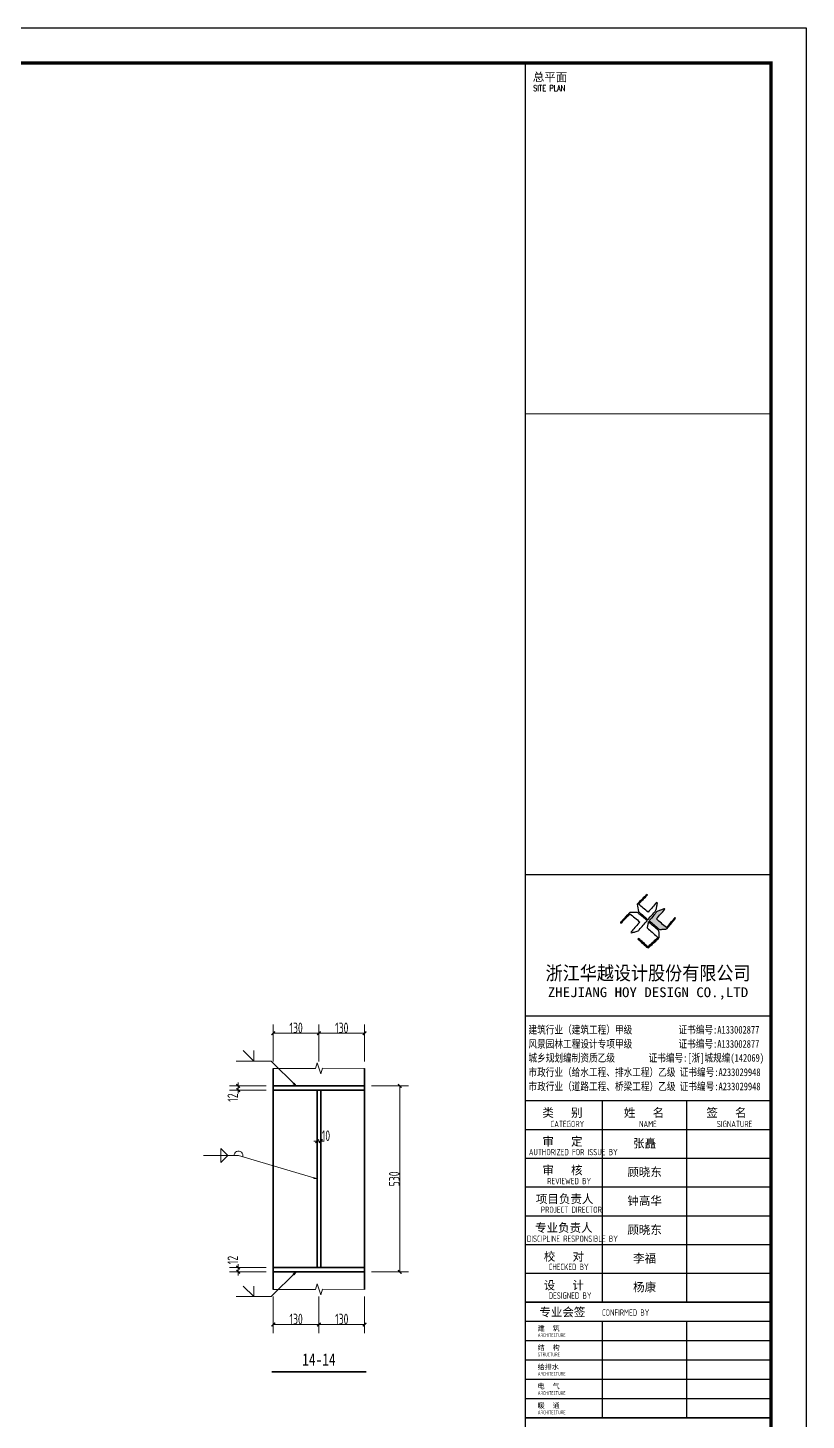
# Model space of a CAD drawing. Extents: x 2303022 to 2899168, y 17226141 to 18257813.
# Drawn here: x 2661144 to 2683310, y 17347550 to 17387237 of the extents above; entities that cross this region are included whole.
import ezdxf
from ezdxf.enums import TextEntityAlignment as Align

# ---------------------------------------------------------------- set-up
doc = ezdxf.new("R2010")
doc.units = 0
doc.header["$LTSCALE"] = 1000
doc.header["$MEASUREMENT"] = 0
for name, color, linetype, lineweight in [('10', 7, 'Continuous', 35), ('尺寸标注', 9, 'Continuous', 18), ('焊缝标注', 9, 'Continuous', 18), ('编号标注', 9, 'Continuous', 18)]:
    doc.layers.add(name, color=color, linetype=linetype, lineweight=lineweight)
for name, color, linetype in [('3T_WOOD', 21, 'Continuous'), ('PUB_TITLE', 4, 'Continuous'), ('TK', 4, 'Continuous')]:
    doc.layers.add(name, color=color, linetype=linetype)
doc.styles.add('-宋体', font='', dxfattribs={"width": 0.8})
doc.styles.add('FromPkpm', font='Pkpmeng', dxfattribs={"width": 0.7, "bigfont": 'hztxt'})
doc.styles.add('HT', font='simhei.ttf', dxfattribs={"width": 0.7})
doc.styles.add('ROMANS', font='romans', dxfattribs={"width": 0.65, "height": 231.275})
doc.styles.add('TSSD_REIN', font='tssdeng.shx', dxfattribs={"width": 0.7, "bigfont": 'tssdchn.shx'})
doc.styles.add('图签宋体', font='', dxfattribs={"height": 300})
doc.styles.add('图签黑体', font='simhei.ttf', dxfattribs={"height": 550})
doc.styles.add('宋体', font='', dxfattribs={"width": 0.8})
doc.styles.get('-宋体').set_extended_font_data('SimSun')
doc.styles.get('图签宋体').set_extended_font_data('NSimSun')
doc.styles.get('宋体').set_extended_font_data('SimSun')

# ---------------------------------------------------------------- blocks, each defined once
blk = doc.blocks.new('A$C053D6479')
at = {"layer": 'PUB_TITLE'}
h = blk.add_hatch(color=256, dxfattribs=at)
h.dxf.hatch_style = 1
edge = h.paths.add_edge_path()
edge.add_spline(control_points=[(1026, 827), (1105, 920), (1188, 1008), (1266, 1102)], knot_values=[13, 13, 13, 13, 14, 14, 14, 14], degree=3, periodic=0)
edge.add_spline(control_points=[(1266, 1102), (1258, 1111), (1249, 1119), (1239, 1116)], knot_values=[12, 12, 12, 12, 13, 13, 13, 13], degree=3, periodic=0)
edge.add_spline(control_points=[(1239, 1116), (1210, 1107), (1179, 1092), (1144, 1077)], knot_values=[11, 11, 11, 11, 12, 12, 12, 12], degree=3, periodic=0)
edge.add_spline(control_points=[(1144, 1077), (1109, 1063), (1069, 1053), (1047, 1038)], knot_values=[10, 10, 10, 10, 11, 11, 11, 11], degree=3, periodic=0)
edge.add_spline(control_points=[(1047, 1038), (1028, 1026), (1007, 992), (991, 972)], knot_values=[9, 9, 9, 9, 10, 10, 10, 10], degree=3, periodic=0)
edge.add_spline(control_points=[(991, 972), (942, 913), (899, 868), (849, 810)], knot_values=[8, 8, 8, 8, 9, 9, 9, 9], degree=3, periodic=0)
edge.add_spline(control_points=[(849, 810), (842, 801), (822, 776), (822, 775)], knot_values=[7, 7, 7, 7, 8, 8, 8, 8], degree=3, periodic=0)
edge.add_spline(control_points=[(822, 775), (823, 771), (848, 752), (859, 744)], knot_values=[6, 6, 6, 6, 7, 7, 7, 7], degree=3, periodic=0)
edge.add_spline(control_points=[(859, 744), (949, 670), (1035, 592), (1122, 521)], knot_values=[5, 5, 5, 5, 6, 6, 6, 6], degree=3, periodic=0)
edge.add_spline(control_points=[(1122, 521), (1153, 527), (1185, 530), (1217, 533)], knot_values=[4, 4, 4, 4, 5, 5, 5, 5], degree=3, periodic=0)
edge.add_spline(control_points=[(1217, 533), (1246, 535), (1293, 532), (1316, 542)], knot_values=[3, 3, 3, 3, 4, 4, 4, 4], degree=3, periodic=0)
edge.add_spline(control_points=[(1316, 542), (1327, 547), (1338, 565), (1349, 579)], knot_values=[2, 2, 2, 2, 3, 3, 3, 3], degree=3, periodic=0)
edge.add_spline(control_points=[(1349, 579), (1423, 670), (1507, 759), (1572, 848)], knot_values=[1, 1, 1, 1, 2, 2, 2, 2], degree=3, periodic=0)
edge.add_spline(control_points=[(1572, 848), (1564, 852), (1561, 861), (1551, 862)], knot_values=[0, 0, 0, 0, 1, 1, 1, 1], degree=3, periodic=0)
edge.add_spline(control_points=[(1551, 862), (1469, 769), (1393, 671), (1310, 579)], knot_values=[15, 15, 15, 15, 16, 16, 16, 16], degree=3, periodic=0)
edge.add_spline(control_points=[(1310, 579), (1216, 662), (1118, 742), (1026, 827)], knot_values=[14, 14, 14, 14, 15, 15, 15, 15], degree=3, periodic=0)
at = {"layer": 'TK'}
for points, knots in [([(1031, 1298), (1066, 1286), (1054, 1262), (1045, 1224), (1036, 1188), (1031, 1158), (1024, 1121), (1020, 1104), (1017, 1085), (1012, 1071), (1004, 1052), (976, 1026), (956, 1003), (906, 946), (866, 899), (814, 839), (806, 829), (789, 806), (787, 806), (777, 804), (728, 856), (719, 864), (651, 922), (580, 978), (514, 1036), (509, 1106), (488, 1176), (479, 1247), (570, 1343), (663, 1436), (758, 1526), (764, 1523), (768, 1518), (774, 1515), (693, 1422), (599, 1343), (520, 1249), (607, 1171), (698, 1096), (789, 1021), (874, 1109), (950, 1206), (1031, 1298)], [0, 0, 0, 0, 1, 1, 1, 2, 2, 2, 3, 3, 3, 4, 4, 4, 5, 5, 5, 6, 6, 6, 7, 7, 7, 8, 8, 8, 9, 9, 9, 10, 10, 10, 11, 11, 11, 12, 12, 12, 13, 13, 13, 14, 14, 14, 14]), ([(555, 949), (624, 891), (699, 833), (760, 773), (689, 691), (614, 604), (539, 517), (529, 505), (516, 487), (506, 482), (492, 475), (469, 472), (452, 467), (416, 456), (383, 448), (342, 438), (323, 433), (297, 422), (293, 440), (291, 452), (313, 470), (322, 480), (400, 566), (477, 652), (553, 736), (460, 815), (366, 894), (270, 970), (183, 883), (101, 791), (16, 703), (-18, 714), (9, 735), (28, 755), (103, 838), (192, 930), (266, 1005), (319, 1009), (387, 1005), (442, 1007), (456, 1008), (472, 1011), (485, 1007), (507, 1000), (534, 967), (555, 949)], [0, 0, 0, 0, 1, 1, 1, 2, 2, 2, 3, 3, 3, 4, 4, 4, 5, 5, 5, 6, 6, 6, 7, 7, 7, 8, 8, 8, 9, 9, 9, 10, 10, 10, 11, 11, 11, 12, 12, 12, 13, 13, 13, 14, 14, 14, 15, 15, 15, 15]), ([(1551, 862), (1561, 861), (1564, 852), (1572, 848), (1507, 759), (1423, 670), (1349, 579), (1338, 565), (1327, 547), (1316, 542), (1293, 532), (1246, 535), (1217, 533), (1185, 530), (1153, 527), (1122, 521), (1035, 592), (949, 670), (859, 744), (848, 752), (823, 771), (822, 775), (822, 776), (842, 801), (849, 810), (899, 868), (942, 913), (991, 972), (1007, 992), (1028, 1026), (1047, 1038), (1069, 1053), (1109, 1063), (1144, 1077), (1179, 1092), (1210, 1107), (1239, 1116), (1249, 1119), (1258, 1111), (1266, 1102), (1188, 1008), (1105, 920), (1026, 827), (1118, 742), (1216, 662), (1310, 579), (1393, 671), (1469, 769), (1551, 862)], [0, 0, 0, 0, 1, 1, 1, 2, 2, 2, 3, 3, 3, 4, 4, 4, 5, 5, 5, 6, 6, 6, 7, 7, 7, 8, 8, 8, 9, 9, 9, 10, 10, 10, 11, 11, 11, 12, 12, 12, 13, 13, 13, 14, 14, 14, 15, 15, 15, 16, 16, 16, 16]), ([(1097, 490), (1100, 425), (1106, 361), (1107, 294), (1018, 207), (925, 121), (830, 33), (818, 21), (800, 0), (787, 0), (768, -1), (725, 49), (712, 60), (662, 103), (616, 143), (568, 186), (545, 207), (518, 224), (499, 250), (501, 259), (511, 261), (516, 267), (609, 192), (696, 111), (785, 33), (883, 118), (977, 208), (1070, 298), (992, 373), (892, 456), (803, 534), (791, 544), (768, 561), (766, 569), (761, 588), (776, 634), (780, 655), (785, 690), (788, 721), (795, 746), (897, 661), (998, 576), (1097, 490)], [0, 0, 0, 0, 1, 1, 1, 2, 2, 2, 3, 3, 3, 4, 4, 4, 5, 5, 5, 6, 6, 6, 7, 7, 7, 8, 8, 8, 9, 9, 9, 10, 10, 10, 11, 11, 11, 12, 12, 12, 13, 13, 13, 14, 14, 14, 14])]:
    blk.add_open_spline(points, degree=3, knots=knots, dxfattribs=at)
blk = doc.blocks.new('GeYuanFrame_66240766', base_point=(20.09, 4.53))
at = {"layer": 'PUB_TITLE'}
for points in [[(1433.09, 235.33), (1433.09, 292.73)], [(1457.09, 235.33), (1457.09, 292.73)], [(1433.09, 202.33), (1433.09, 229.83)], [(1457.09, 202.33), (1457.09, 229.83)]]:
    blk.add_lwpolyline(points, dxfattribs=at)
at = {"layer": 'TK'}
for p, q in [((1411.09, 316.93), (1481.09, 316.93)), ((1411.09, 284.53), (1481.09, 284.53)), ((1411.09, 276.33), (1481.09, 276.33)), ((1411.09, 268.13), (1481.09, 268.13)), ((1411.09, 259.93), (1481.09, 259.93)), ((1411.09, 251.73), (1481.09, 251.73)), ((1411.09, 243.53), (1481.09, 243.53)), ((1411.09, 235.33), (1481.09, 235.33)), ((1411.09, 235.33), (1481.09, 235.33))]:
    blk.add_line(p, q, dxfattribs=at)
blk.add_lwpolyline([(20.09, 4.53), (20.09, 598.53), (1491.09, 598.53), (1491.09, 4.53)], close=True, dxfattribs=at)
at = {"layer": 'TK', "const_width": 1}
blk.add_lwpolyline([(45.09, 588.53), (1481.09, 588.53), (1481.09, 14.53), (45.09, 14.53)], close=True, dxfattribs=at)
at = {"layer": 'TK'}
for points, const_width in [([(1411.09, 588.53), (1411.09, 14.53)], 0.4), ([(1411.09, 488.5), (1481.09, 488.5)], 0.35), ([(1411.09, 357.14), (1481.09, 357.14)], 0.35), ([(1411.09, 292.73), (1481.09, 292.73)], 0.35), ([(1411.09, 292.73), (1481.09, 292.73)], 0.35), ([(1411.09, 235.33), (1481.09, 235.33)], 0.35), ([(1411.09, 202.33), (1481.09, 202.33)], 0.35)]:
    blk.add_lwpolyline(points, dxfattribs=dict(at, const_width=const_width))
for points in [[(1411.09, 292.73), (1481.09, 292.73)], [(1411.09, 235.33), (1481.09, 235.33)], [(1411.09, 229.83), (1481.09, 229.83)], [(1411.09, 224.33), (1481.09, 224.33)], [(1411.09, 218.83), (1481.09, 218.83)], [(1411.09, 213.33), (1481.09, 213.33)], [(1411.09, 207.83), (1481.09, 207.83)], [(1411.09, 202.33), (1481.09, 202.33)]]:
    blk.add_lwpolyline(points, dxfattribs=at)
at = {"layer": 'PUB_TITLE', "xscale": 0.01000000000021828, "yscale": 0.01000000000021828, "zscale": 0.01}
blk.add_blockref('A$C053D6479', (1438.19, 336.27), dxfattribs=at)
at = {"layer": 'TK', "style": '图签宋体'}
for s, height, p in [('总平面', 2.4, (1413.23, 583.28)), ('类   别', 2.4, (1415.97, 288.09)), ('姓   名', 2.4, (1439.2, 288.09)), ('签   名', 2.4, (1462.68, 288.09)), ('审   定', 2.4, (1415.97, 279.89)), ('审   核', 2.4, (1415.97, 271.69)), ('项目负责人', 2.4, (1414.13, 263.49)), ('专业负责人', 2.4, (1413.89, 255.29)), ('校   对', 2.4, (1416.38, 247.09)), ('设   计', 2.4, (1416.36, 238.89)), ('专业会签', 2.4, (1415.12, 231.24)), ('建  筑', 1.44, (1414.61, 227.11)), ('结  构', 1.44, (1414.61, 221.61)), ('给排水', 1.44, (1414.61, 216.11)), ('电  气', 1.44, (1414.61, 210.61)), ('暖  通', 1.44, (1414.61, 205.11))]:
    blk.add_text(s, height=height, dxfattribs=at).set_placement(p)
at = {"layer": 'TK'}
for s, height, style, width, p in [('SITE PLAN', 1.697, 'ROMANS', 0.76, (1413.35, 580.49)), ('建筑行业（建筑工程）甲级           证书编号:A133002877', 2.2, '-宋体', 0.8, (1412, 311.83)), ('风景园林工程设计专项甲级           证书编号:A133002877', 2.2, '-宋体', 0.8, (1412, 307.81)), ('城乡规划编制资质乙级        证书编号:[浙]城规编(142069)', 2.2, '-宋体', 0.8, (1412, 303.82)), ('市政行业（给水工程、排水工程）乙级 证书编号:A233029948', 2.2, '-宋体', 0.8, (1412, 299.74)), ('市政行业（道路工程、桥梁工程）乙级 证书编号:A233029948', 2.2, '-宋体', 0.8, (1412, 295.69)), ('CATEGORY', 1.8, 'TSSD_REIN', 0.7, (1418.32, 285.17)), ('NAME', 1.8, 'TSSD_REIN', 0.7, (1443.51, 285.17)), ('SIGNATURE', 1.8, 'TSSD_REIN', 0.7, (1465.66, 285.17)), ('AUTHORIZED FOR ISSUE BY', 1.8, 'TSSD_REIN', 0.7, (1412.12, 277.17)), ('REVIEWED BY', 1.8, 'TSSD_REIN', 0.7, (1417.36, 268.91)), ('PROJECT DIRECTOR', 1.8, 'TSSD_REIN', 0.7, (1415.55, 260.74)), ('DISCIPLINE RESPONSIBLE BY', 1.8, 'TSSD_REIN', 0.7, (1411.57, 252.48)), ('CHECKED BY', 1.8, 'TSSD_REIN', 0.7, (1417.75, 244.44)), ('DESIGNED BY', 1.8, 'TSSD_REIN', 0.7, (1417.76, 236.27)), ('CONFIRMED BY', 1.8, 'TSSD_REIN', 0.7, (1432.94, 231.42)), ('ARCHITECTURE', 1.08, 'TSSD_REIN', 0.7, (1414.65, 225.34)), ('STRUCTURE', 1.08, 'TSSD_REIN', 0.7, (1414.65, 219.84)), ('ARCHITECTURE', 1.08, 'TSSD_REIN', 0.7, (1414.65, 214.34)), ('ARCHITECTURE', 1.08, 'TSSD_REIN', 0.7, (1414.65, 208.84)), ('ARCHITECTURE', 1.08, 'TSSD_REIN', 0.7, (1414.65, 203.34))]:
    blk.add_text(s, height=height, dxfattribs=dict(at, style=style, width=width)).set_placement(p)
for s, height, style, width, p in [('浙江华越设计股份有限公司', 3.96, 'HT', 0.9, (1446.07, 329.16)), ('ZHEJIANG HOY DESIGN CO.,LTD', 2.8, '图签黑体', 1.11, (1446.06, 323.29))]:
    blk.add_text(s, height=height, dxfattribs=dict(at, style=style, width=width)).set_placement(p, align=Align.MIDDLE)
at = {"layer": 'TK', "char_height": 2.4, "width": 24, "attachment_point": 5, "style": '图签宋体'}
for s, insert in [('张矗', (1445.09, 280.4)), ('顾晓东', (1445.09, 272.23)), ('钟高华', (1445.09, 264.03)), ('顾晓东', (1445.09, 255.76)), ('李福', (1445.09, 247.63)), ('杨康', (1445.09, 239.43))]:
    blk.add_mtext(s, dxfattribs=dict(at, insert=insert))
blk = doc.blocks.new('_ArchTick')
at = {"color": 0, "linetype": 'ByBlock', "const_width": 0.4}
blk.add_lwpolyline([(-0.5, -0.5), (0.5, 0.5)], dxfattribs=at)

msp = doc.modelspace()

# ---------------------------------------------------------------- hatches: boundary and pattern name
at = {"layer": '焊缝标注'}
for points in [[(2668783.9, 17357077.7), (2668723.9, 17357159.1), (2668702.7, 17357137.9)], [(2669383.9, 17354427.7), (2669292.3, 17354470.4), (2669283.8, 17354441.6)], [(2668783.9, 17351777.7), (2668702.5, 17351717.7), (2668723.6, 17351696.5)]]:
    msp.add_hatch(color=256, dxfattribs=at).paths.add_polyline_path(points)

# ---------------------------------------------------------------- linework, layer by layer
at = {"layer": '10', "lineweight": 35, "ltscale": 100, "const_width": 50}
msp.add_lwpolyline([(2668083.9, 17348927.7), (2670783.9, 17348927.7)], dxfattribs=at)
at = {"layer": '尺寸标注', "linetype": 'Continuous', "lineweight": 18}
for p, q in [((2668133.9, 17357777.7), (2668133.9, 17358827.7)), ((2669433.9, 17357777.7), (2669433.9, 17358827.7)), ((2669433.9, 17357777.7), (2669433.9, 17358827.7)), ((2670733.9, 17357777.7), (2670733.9, 17358827.7)), ((2668133.9, 17358577.7), (2669433.9, 17358577.7)), ((2669433.9, 17358577.7), (2670733.9, 17358577.7)), ((2667933.9, 17357077.7), (2666883.9, 17357077.7)), ((2667133.9, 17357077.7), (2667133.9, 17357177.7)), ((2667133.9, 17356957.7), (2667133.9, 17357077.7)), ((2670933.9, 17357077.7), (2671983.9, 17357077.7)), ((2671733.9, 17351777.7), (2671733.9, 17357077.7)), ((2667933.9, 17356957.7), (2666883.9, 17356957.7)), ((2667133.9, 17356957.7), (2667133.9, 17356857.7)), ((2669383.9, 17355502.7), (2669283.9, 17355502.7)), ((2669383.9, 17355502.8), (2669383.9, 17355752.7)), ((2669383.9, 17355502.7), (2669483.9, 17355502.7)), ((2669483.9, 17355502.8), (2669483.9, 17355752.7)), ((2669483.9, 17355502.7), (2669583.9, 17355502.7)), ((2667933.9, 17351897.7), (2666883.9, 17351897.7)), ((2667133.9, 17351897.7), (2667133.9, 17351997.7)), ((2667133.9, 17351777.7), (2667133.9, 17351897.7)), ((2667933.9, 17351777.7), (2666883.9, 17351777.7)), ((2667133.9, 17351777.7), (2667133.9, 17351677.7)), ((2670933.9, 17351777.7), (2671983.9, 17351777.7)), ((2668133.9, 17351077.7), (2668133.9, 17350027.7)), ((2669433.9, 17351077.7), (2669433.9, 17350027.7)), ((2669433.9, 17351077.7), (2669433.9, 17350027.7)), ((2670733.9, 17351077.7), (2670733.9, 17350027.7)), ((2668133.9, 17350277.7), (2669433.9, 17350277.7)), ((2669433.9, 17350277.7), (2670733.9, 17350277.7))]:
    msp.add_line(p, q, dxfattribs=at)
at = {"layer": '尺寸标注', "color": 3, "lineweight": 35, "ltscale": 100}
for p, q in [((2668133.9, 17351277.7), (2668133.9, 17357577.7)), ((2670733.9, 17351277.7), (2670733.9, 17357577.7))]:
    msp.add_line(p, q, dxfattribs=at)
at = {"layer": '尺寸标注', "lineweight": 18, "ltscale": 100}
for p, q in [((2668133.9, 17357577.7), (2669333.9, 17357577.7)), ((2669333.9, 17357577.7), (2669383.9, 17357731.6)), ((2669383.9, 17357731.6), (2669483.7, 17357425.8)), ((2669483.7, 17357425.8), (2669533.9, 17357579.6)), ((2669533.9, 17357579.6), (2670733.9, 17357577.7)), ((2668133.9, 17351277.7), (2669333.9, 17351277.7)), ((2669333.9, 17351277.7), (2669383.9, 17351431.6)), ((2669383.9, 17351431.6), (2669483.7, 17351125.8)), ((2669483.7, 17351125.8), (2669533.9, 17351279.6)), ((2669533.9, 17351279.6), (2670733.9, 17351277.7))]:
    msp.add_line(p, q, dxfattribs=at)
at = {"layer": '焊缝标注', "lineweight": 18, "ltscale": 100}
for p, q in [((2667577.6, 17357785.6), (2667277.6, 17358085.6)), ((2667577.6, 17357785.6), (2667577.6, 17358085.6)), ((2668077.6, 17357785.6), (2667077.6, 17357785.6)), ((2668783.9, 17357077.7), (2668077.6, 17357785.6)), ((2667142.1, 17355089.9), (2666142.1, 17355089.9)), ((2666842.1, 17355089.9), (2666642.1, 17355289.9)), ((2666642.1, 17355089.9), (2666642.1, 17355289.9)), ((2666842.1, 17355089.9), (2666642.1, 17354889.9)), ((2666642.1, 17355089.9), (2666642.1, 17354889.9)), ((2669383.9, 17354427.7), (2667142.1, 17355089.9)), ((2668783.9, 17351777.7), (2668075.4, 17351072)), ((2668075.4, 17351072), (2667075.4, 17351072)), ((2667575.4, 17351072), (2667275.4, 17351372)), ((2667575.4, 17351072), (2667575.4, 17351372))]:
    msp.add_line(p, q, dxfattribs=at)
at = {"layer": '焊缝标注', "linetype": 'Continuous'}
for points in [[(2668783.9, 17357077.7), (2668723.9, 17357159.1), (2668702.7, 17357137.9)], [(2669383.9, 17354427.7), (2669292.3, 17354470.4), (2669283.8, 17354441.6)], [(2668783.9, 17351777.7), (2668702.5, 17351717.7), (2668723.6, 17351696.5)]]:
    msp.add_lwpolyline(points, close=True, dxfattribs=at)
at = {"layer": '焊缝标注', "lineweight": 18, "ltscale": 100}
msp.add_arc((2667142.1, 17355089.9), 125, 343.54428, 180, dxfattribs=at)
at = {"layer": '编号标注', "color": 2, "lineweight": 35, "ltscale": 100}
for p, q in [((2668133.9, 17357077.7), (2670733.9, 17357077.7)), ((2668133.9, 17356957.7), (2668133.9, 17357077.7)), ((2670733.9, 17357077.7), (2670733.9, 17356957.7)), ((2670733.9, 17356957.7), (2668133.9, 17356957.7)), ((2669483.9, 17356957.7), (2669383.9, 17356957.7)), ((2669383.9, 17356957.7), (2669383.9, 17351897.7)), ((2669483.9, 17351897.7), (2669483.9, 17356957.7)), ((2670733.9, 17351897.7), (2668133.9, 17351897.7)), ((2668133.9, 17351897.7), (2668133.9, 17351777.7)), ((2669383.9, 17351897.7), (2669483.9, 17351897.7)), ((2670733.9, 17351777.7), (2670733.9, 17351897.7)), ((2668133.9, 17351777.7), (2670733.9, 17351777.7))]:
    msp.add_line(p, q, dxfattribs=at)

# ---------------------------------------------------------------- block references
at = {"layer": '3T_WOOD', "xscale": 100, "yscale": 100, "zscale": 100}
msp.add_blockref('GeYuanFrame_66240766', (2536209.8, 17327837.5), dxfattribs=at)
at = {"layer": '尺寸标注', "linetype": 'Continuous', "lineweight": 18, "xscale": 100, "yscale": 100, "zscale": 100}
for p, rotation in [((2668133.9, 17358577.7), 180), ((2669433.9, 17358577.7), 180), ((2667133.9, 17357077.7), 270), ((2667133.9, 17356957.7), 90), ((2671733.9, 17357077.7), 90), ((2669483.9, 17355502.7), 180), ((2667133.9, 17351897.7), 270), ((2667133.9, 17351777.7), 90), ((2671733.9, 17351777.7), 270), ((2668133.9, 17350277.7), 180), ((2669433.9, 17350277.7), 180)]:
    msp.add_blockref('_ArchTick', p, dxfattribs=dict(at, rotation=rotation))
for p in [(2669433.9, 17358577.7), (2670733.9, 17358577.7), (2669383.9, 17355502.7), (2669433.9, 17350277.7), (2670733.9, 17350277.7)]:
    msp.add_blockref('_ArchTick', p, dxfattribs=at)

# ---------------------------------------------------------------- texts
at = {"layer": '10', "lineweight": 25, "style": '宋体', "width": 0.8}
msp.add_text('14-14', height=350, dxfattribs=at).set_placement((2669433.9, 17349277.7), align=Align.MIDDLE_CENTER)
at = {"layer": '尺寸标注', "linetype": 'Continuous', "lineweight": 18, "char_height": 300, "attachment_point": 5, "style": 'FromPkpm'}
for s, insert in [('\\A1;130', (2668783.9, 17358732.7)), ('\\A1;130', (2670083.9, 17358732.7)), ('\\A1;10', (2669634.2, 17355657.7)), ('\\A1;130', (2668783.9, 17350432.7)), ('\\A1;130', (2670083.9, 17350432.7))]:
    msp.add_mtext(s, dxfattribs=dict(at, insert=insert))
at = {"layer": '尺寸标注', "linetype": 'Continuous', "lineweight": 18, "char_height": 300, "attachment_point": 5, "rotation": 90, "style": 'FromPkpm'}
for s, insert in [('\\A1;12', (2666978.9, 17356745.6)), ('\\A1;530', (2671578.9, 17354427.7)), ('\\A1;12', (2666978.9, 17352113.9))]:
    msp.add_mtext(s, dxfattribs=dict(at, insert=insert))

doc.saveas('drawing.dxf')
